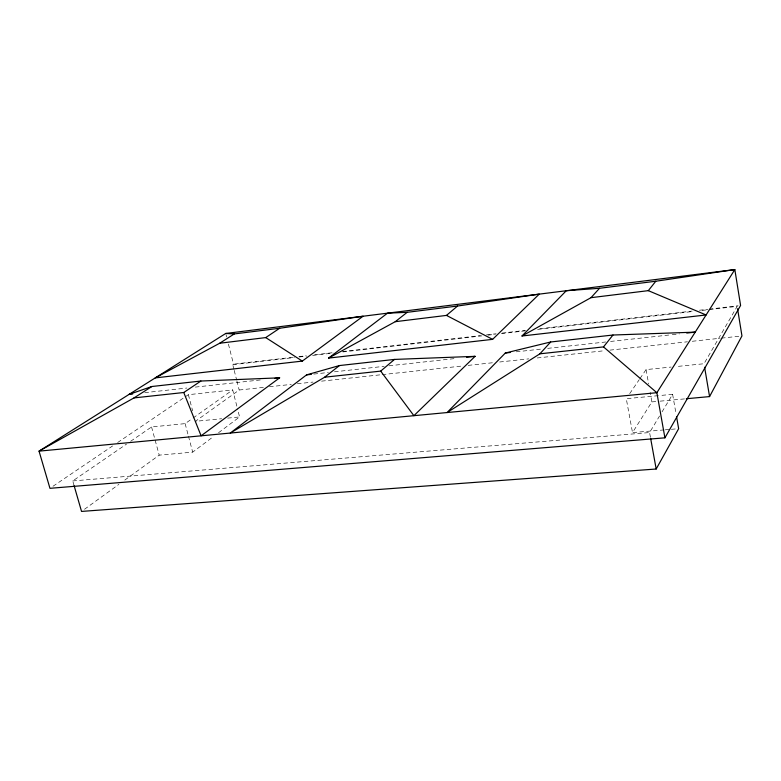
<?xml version="1.0" encoding="UTF-8"?>
<svg xmlns="http://www.w3.org/2000/svg" width="781" height="781" viewBox="0 0 781 781"><rect width="100%" height="100%" fill="white"/><g stroke="black" fill="none" stroke-linecap="round" stroke-linejoin="round"><path stroke-width="0.59" stroke-dasharray="3.9 2.93" d="M650.436 437.253L649.577 432.547L659.545 416.019M662.034 411.89L672.617 394.327L659.545 395.547M664.084 429.911L632.512 432.576L651.881 401.912L650.163 392.335M629.691 393.663L639.258 379.625M639.942 378.619L646.082 369.598L671.133 367.06M124.794 480.081L159.207 455.147L192.692 452.14L213.75 436.335M218.534 432.742L239.582 416.937L237.492 408.717M84.494 509.28L118.897 484.347M263.412 387.405L239.181 390.012L195.396 421.33L221.667 418.723M130.603 441.304L151.553 426.953L185.136 423.634L192.067 418.714M193.063 418.011L232.699 389.904L237.19 407.536M74.097 485.626L72.74 480.94L126.61 444.038M52.981 486.27L112.601 445.951M117.648 442.534L184.336 397.422M185.351 396.738L188.377 394.688L232.699 389.904M233.919 369.276L232.748 364.678L233.509 364.161L292.816 357.298M298.869 356.595L306.123 355.755M314.597 354.769L332.755 352.67M342.429 351.557L480.403 335.586M486.446 334.883L496.13 333.76M502.183 333.067L525.174 330.402M539.7 328.723L692.191 311.072M699.454 310.233L707.918 309.256M709.128 309.12L738.182 305.752M232.748 364.678L294.447 357.542M299.279 356.985L306.542 356.146M312.585 355.443L333.155 353.071M342.83 351.948L481.945 335.869M487.988 335.166L495.252 334.327M501.295 333.633L525.496 330.832M537.592 329.436L693.635 311.394M702.099 310.418L708.152 309.715M709.363 309.579L737.186 306.367L704.013 363.741L675.907 366.582M144.749 392.667L186.903 388.03M195.328 387.103L261.576 379.82M313.855 374.07L328.401 372.469M334.463 371.805L384.164 366.338M389.016 365.811L456.905 358.342M516.221 351.821L541.623 349.029M547.666 348.365L605.724 341.98M610.557 341.443L671.035 334.795M672.236 334.668L679.499 333.868M269.465 386.751L291.274 384.408M297.336 383.754L313.083 382.065M321.557 381.148L380.923 374.763M382.134 374.636L463.309 365.899M468.151 365.381L493.592 362.648M499.655 361.993L528.727 358.87M537.211 357.952L605.05 350.659M609.893 350.132L687.436 341.795M692.278 341.268L720.141 338.271M721.351 338.144L739.529 336.191M227.642 418.128L239.582 416.937M658.363 395.664L626.274 398.671L632.512 432.576M651.881 401.912L659.008 401.258M660.199 401.151L685.142 398.847M665.295 429.814L670.147 429.404M671.367 429.296L678.65 428.691M72.74 480.94L649.577 432.547M151.553 426.953L159.207 455.147M185.136 423.634L188.153 435.037M188.455 436.179L192.692 452.14M188.377 394.688L192.653 410.904M226.031 334.649L226.627 337.011M228.423 344.089L233.509 364.161M234.212 370.428L236.555 379.644M236.838 380.796L239.181 390.012M646.082 369.598L648.66 383.959M672.617 394.327L676.151 414.467"/><path stroke-width="1.17" d="M686.323 398.74L709.568 396.592L741.95 335.928L737.567 308.729M74.097 485.626L81.536 511.418L656.177 469.01L678.65 428.691L676.571 416.839M664.914 437.829L740.593 305.469L734.833 269.582L225.729 333.467L39.05 451.145L49.955 488.32L664.914 437.829L656.87 392.706L603.508 346.901L539.915 353.813L447.064 412.544L505.336 353.022L550.673 341.98L612.968 335.02L695.217 332.14L686.753 333.067M603.508 346.901L612.968 335.02M648.308 290.649L706.092 314.968L522.001 335.996L590.983 297.678L648.308 290.649L655.796 281.238L734.833 269.582L656.87 392.706L39.05 451.145L133.981 397.92L151.865 386.507L200.893 381.03L279.637 377.828L201.098 435.818L183.76 392.511L133.981 397.92M539.915 353.813L550.673 341.98M590.983 297.678L599.535 288.277L655.796 281.238M522.001 335.996L566.303 290.727L599.535 288.277M475.092 356.341L413.891 415.687L380.698 371.112L324.642 377.203L230.268 433.055L306.582 374.87L339.442 365.557L394.512 359.416L475.092 356.341L466.599 357.278M492.606 339.354L539.251 294.125L457.559 306.025L407.174 312.322L387.503 313.171L328.586 358.098L492.606 339.354L446.468 315.407L395.245 321.694L328.586 358.098M380.698 371.112L394.512 359.416M446.468 315.407L457.559 306.025M324.642 377.203L339.442 365.557M395.245 321.694L407.174 312.322M234.271 333.936L219.695 343.24L155.243 377.897L302.315 361.095L363.077 316.237L279.657 328.264L234.271 333.936L225.729 333.467M183.76 392.511L200.893 381.03M219.695 343.24L265.735 337.587L279.657 328.264M151.865 386.507L129.09 394.385L132.702 393.985M274.824 378.365L279.637 377.828M306.582 374.87L311.434 374.333M505.336 353.022L510.178 352.485M265.735 337.587L302.315 361.095M650.641 438.424L656.177 469.01M704.608 367.255L709.568 396.592"/></g></svg>
